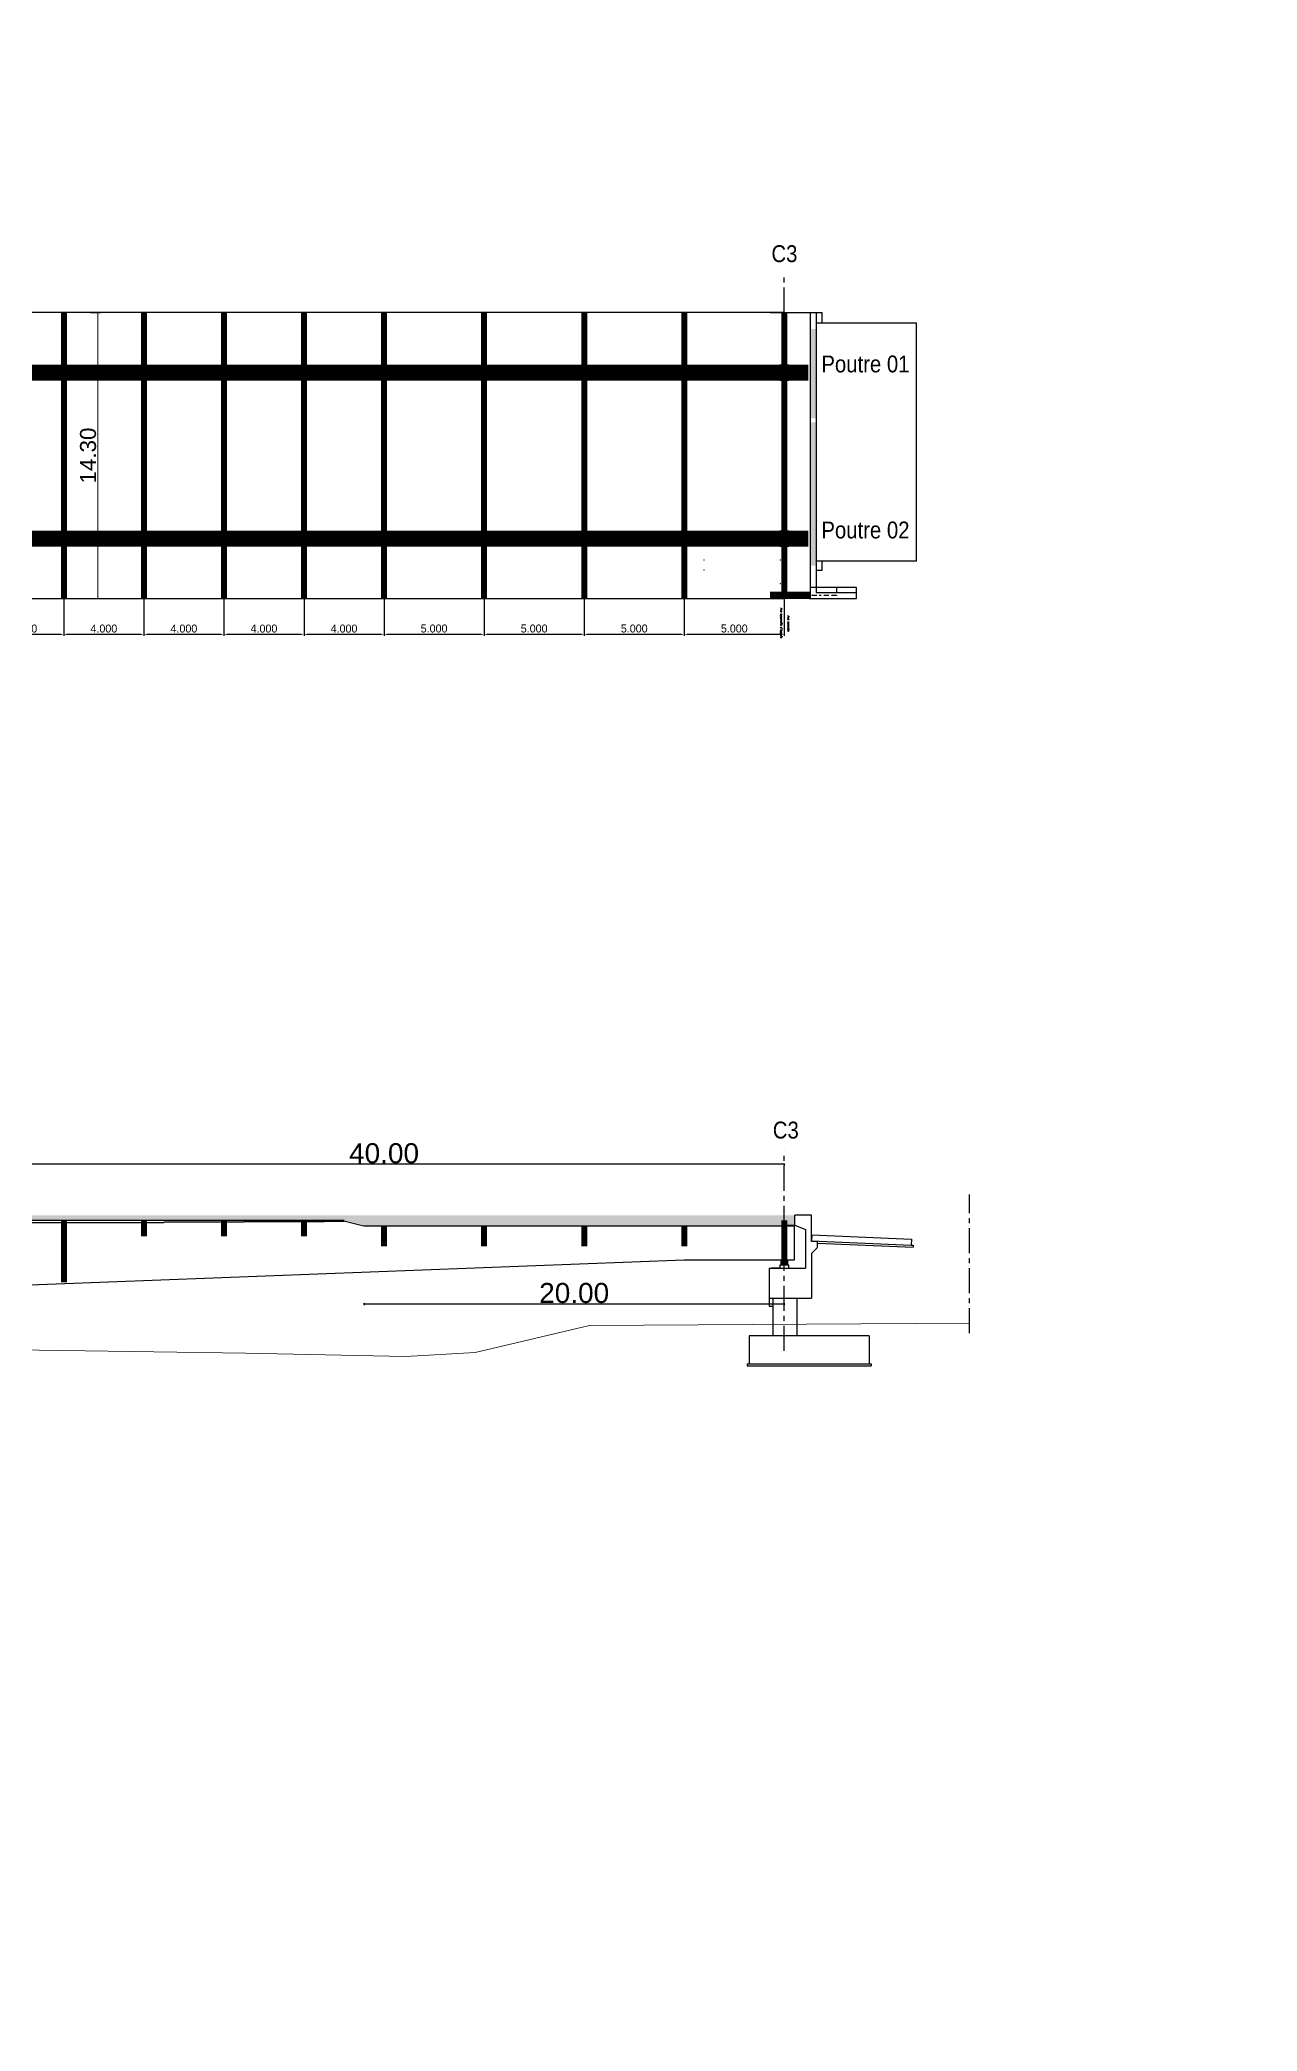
# Model space of a CAD drawing. Header units: metres. Extents: x -697843 to 22159, y -46191 to 9548.
# Drawn here: x -63034.3 to -62973.5, y -23389.7 to -23290.1 of the extents above; entities that cross this region are included whole.
import ezdxf
from ezdxf.enums import TextEntityAlignment as Align

# ---------------------------------------------------------------- set-up
doc = ezdxf.new("R2010")
doc.units = ezdxf.units.M
for name, pattern in [('AXES', [50.8, 31.75, -6.35, 6.35, -6.35]), ('BORDURE', [1.75, 0.5, -0.25, 0.5, -0.25, 0, -0.25]), ('CACHE', [9.525, 6.35, -3.175]), ('CENTER', [2, 1.25, -0.25, 0.25, -0.25])]:
    doc.linetypes.add(name, pattern=pattern)
doc.layers.get('Defpoints').update_dxf_attribs({"color": 9})
for name, color, linetype, lineweight in [('03axe_tablier', 1, 'Continuous', 0), ('COT50', 8, 'Continuous', 15), ('Section courante - Restitution en plan - GEM_Bretelle', 7, 'Continuous', 0)]:
    doc.layers.add(name, color=color, linetype=linetype, lineweight=lineweight)
for name, color, linetype in [('APPUI', 4, 'Continuous'), ('AXE', 1, 'CENTER'), ('Axe_en_plan', 1, 'AXES'), ('CART', 6, 'Continuous'), ('Coffrage', 3, 'Continuous'), ('COT', 1, 'Continuous'), ('COTATION', 9, 'Continuous'), ('FIN', 1, 'Continuous'), ('FORT', 3, 'Continuous'), ('HACHURE', 8, 'Continuous'), ('OA_Cotations', 7, 'Continuous'), ('Pieux', 3, 'BORDURE'), ('POUTRE', 5, 'Continuous'), ('TABLIER', 3, 'Continuous'), ('Texte', 7, 'Continuous')]:
    doc.layers.add(name, color=color, linetype=linetype)
doc.layers.add('Route - Section courante - PL - Terrain', color=3, linetype='Continuous', lineweight=0, true_color=0x00ff00)
doc.layers.add('Section courante - Restitution en plan - GEM_VOIE 2', color=1, linetype='Continuous', lineweight=0, true_color=0xff0000)
doc.layers.get('0').off()
doc.styles.add('Arial', font='arial.ttf')
doc.styles.add('COTE1-100', font='romans.shx', dxfattribs={"width": 0.7, "height": 0.25})
doc.styles.add('R-S', font='romans.shx', dxfattribs={"width": 0.8})
doc.styles.add('ROMANTIC', font='rom_____.pfb')
doc.styles.get("Standard").update_dxf_attribs({"font": 'arial.ttf'})
doc.styles.add('text-s-1-50', font='romans.shx', dxfattribs={"width": 0.7, "height": 0.125})
doc.dimstyles.new('COT-OBLIQUES-1_100', dxfattribs={"dimtxt": 0.25, "dimasz": 0.1, "dimexe": 0.1, "dimexo": 0.1, "dimgap": 0.125, "dimtad": 1, "dimzin": 0, "dimdsep": 46, "dimtxsty": 'COTE1-100', "dimblk1": 'MARQUE', "dimblk2": 'MARQUE', "dimsah": 1, "dimcen": 5, "dimdle": 2, "dimclrd": 9, "dimclre": 9, "dimaunit": 2, "dimadec": 0, "dimazin": 0, "dimtfac": 1, "dimtix": 1, "dimtmove": 0, "dimatfit": 3, "dimldrblk": 'MARQUE', "dimfxl": 1, "dimtolj": 1, "dimtzin": 0, "dimarcsym": 0})
doc.dimstyles.new('COT-OBLIQUES-1_50', dxfattribs={"dimtxt": 0.06, "dimasz": 0.03, "dimexe": 0.07, "dimexo": 0.07, "dimgap": 0.03, "dimtad": 1, "dimzin": 0, "dimdsep": 46, "dimtxsty": 'Standard', "dimblk": 'MARQUE', "dimcen": 5, "dimdle": 2, "dimclrd": 8, "dimclre": 8, "dimaunit": 2, "dimadec": 0, "dimazin": 0, "dimtfac": 1, "dimtix": 1, "dimtmove": 1, "dimatfit": 3, "dimldrblk": 'OBLIQUE', "dimfxl": 0.01, "dimfxlon": 1, "dimtolj": 1, "dimtzin": 0, "dimarcsym": 0})
doc.dimstyles.new('cotf-50', dxfattribs={"dimscale": 0.4, "dimtxt": 1, "dimasz": 0.35, "dimexe": 0.18, "dimexo": 0.1, "dimgap": 0.2, "dimtad": 3, "dimdec": 3, "dimzin": 4, "dimdsep": 46, "dimtxsty": 'ROMANTIC', "dimcen": 0.09, "dimclrd": 256, "dimclre": 256, "dimclrt": 256, "dimadec": 0, "dimazin": 0, "dimtfac": 1, "dimtdec": 3, "dimtix": 1, "dimtmove": 2, "dimatfit": 3, "dimfxl": 1, "dimtvp": 13.888889, "dimtolj": 1, "dimtzin": 4, "dimarcsym": 0})
doc.dimstyles.new('d25M-50 AVA', dxfattribs={"dimscale": 0.8, "dimtxt": 0.25, "dimasz": 0.1, "dimexe": 0.18, "dimexo": 0.1, "dimgap": 0.09, "dimtad": 3, "dimzin": 1, "dimdsep": 46, "dimtxsty": 'Arial', "dimblk1": 'DOT', "dimblk2": 'DOT', "dimsah": 1, "dimcen": 0.09, "dimclrd": 256, "dimclre": 256, "dimclrt": 1, "dimazin": 2, "dimtfac": 1, "dimtix": 1, "dimtmove": 1, "dimatfit": 3, "dimldrblk": 'DOT', "dimfxl": 1, "dimtvp": 13.888889, "dimtolj": 1, "dimtzin": 4, "dimlwd": 9, "dimarcsym": 0})

# ---------------------------------------------------------------- blocks, each defined once
blk = doc.blocks.new('_Dot')
at = {"color": 0, "lineweight": -2}
blk.add_line((-0.5, 0), (-1, 0), dxfattribs=at)
at = {"color": 0, "const_width": 0.5}
blk.add_lwpolyline([(-0.25, 0, 1), (0.25, 0, 1)], format="xyb", close=True, dxfattribs=at)
blk = doc.blocks.new('*D173')
at = {"layer": 'COT50', "color": 2, "lineweight": -2, "ltscale": 100, "transparency": 16777216}
for p, q in [((-63031.793, -23303.757), (-63031.284, -23303.757)), ((-63031.793, -23318.057), (-63031.284, -23318.057))]:
    blk.add_line(p, q, dxfattribs=at)
at = {"layer": 'COT50', "color": 2, "lineweight": 9, "ltscale": 100, "transparency": 16777216}
blk.add_line((-63031.428, -23303.837), (-63031.428, -23317.977), dxfattribs=at)
at = {"layer": 'Defpoints', "color": 0, "ltscale": 100, "transparency": 16777216}
for p in [(-63031.873, -23303.757), (-63031.873, -23318.057), (-63031.428, -23318.057)]:
    blk.add_point(p, dxfattribs=at)
at = {"layer": 'COT50', "color": 2, "lineweight": 9, "ltscale": 100, "transparency": 16777216, "xscale": 0.08000000000000002, "yscale": 0.08000000000000002, "zscale": 0.08000000000000002}
for p, rotation in [((-63031.428, -23303.757), 90), ((-63031.428, -23318.057), 270)]:
    blk.add_blockref('_Dot', p, dxfattribs=dict(at, rotation=rotation))
at = {"layer": 'COT50', "color": 4, "ltscale": 100, "transparency": 16777216, "insert": (-63031.909, -23310.907), "char_height": 0.8, "attachment_point": 5, "rotation": 90, "style": 'Arial'}
blk.add_mtext('\\A1;14.30', dxfattribs=at)
blk = doc.blocks.new('*D162')
at = {"layer": 'COT', "lineweight": -2, "transparency": 16777216}
for p, q in [((-63037.121, -23318.097), (-63037.121, -23319.914)), ((-63033.121, -23318.097), (-63033.121, -23319.914)), ((-63036.981, -23319.842), (-63033.261, -23319.842))]:
    blk.add_line(p, q, dxfattribs=at)
at = {"layer": 'COT', "transparency": 16777216}
for points in [[(-63036.981, -23319.818), (-63036.981, -23319.865), (-63037.121, -23319.842)], [(-63033.261, -23319.818), (-63033.261, -23319.865), (-63033.121, -23319.842)]]:
    blk.add_solid(points, dxfattribs=at)
at = {"layer": 'Defpoints', "color": 0, "transparency": 16777216}
for p in [(-63037.121, -23318.057), (-63033.121, -23318.057), (-63033.121, -23319.842)]:
    blk.add_point(p, dxfattribs=at)
at = {"layer": 'COT', "transparency": 16777216, "insert": (-63035.121, -23319.557), "char_height": 0.4, "attachment_point": 5, "style": 'ROMANTIC'}
blk.add_mtext('\\A1;4.000', dxfattribs=at)
blk = doc.blocks.new('*D163')
at = {"layer": 'COT', "lineweight": -2, "transparency": 16777216}
for p, q in [((-63033.121, -23318.097), (-63033.121, -23319.914)), ((-63029.121, -23318.097), (-63029.121, -23319.914)), ((-63032.981, -23319.842), (-63029.261, -23319.842))]:
    blk.add_line(p, q, dxfattribs=at)
at = {"layer": 'COT', "transparency": 16777216}
for points in [[(-63032.981, -23319.818), (-63032.981, -23319.865), (-63033.121, -23319.842)], [(-63029.261, -23319.818), (-63029.261, -23319.865), (-63029.121, -23319.842)]]:
    blk.add_solid(points, dxfattribs=at)
at = {"layer": 'Defpoints', "color": 0, "transparency": 16777216}
for p in [(-63033.121, -23318.057), (-63029.121, -23318.057), (-63029.121, -23319.842)]:
    blk.add_point(p, dxfattribs=at)
at = {"layer": 'COT', "transparency": 16777216, "insert": (-63031.121, -23319.557), "char_height": 0.4, "attachment_point": 5, "style": 'ROMANTIC'}
blk.add_mtext('\\A1;4.000', dxfattribs=at)
blk = doc.blocks.new('*D164')
at = {"layer": 'COT', "lineweight": -2, "transparency": 16777216}
for p, q in [((-63029.121, -23318.097), (-63029.121, -23319.914)), ((-63025.121, -23318.097), (-63025.121, -23319.914)), ((-63028.981, -23319.842), (-63025.261, -23319.842))]:
    blk.add_line(p, q, dxfattribs=at)
at = {"layer": 'COT', "transparency": 16777216}
for points in [[(-63028.981, -23319.818), (-63028.981, -23319.865), (-63029.121, -23319.842)], [(-63025.261, -23319.818), (-63025.261, -23319.865), (-63025.121, -23319.842)]]:
    blk.add_solid(points, dxfattribs=at)
at = {"layer": 'Defpoints', "color": 0, "transparency": 16777216}
for p in [(-63029.121, -23318.057), (-63025.121, -23318.057), (-63025.121, -23319.842)]:
    blk.add_point(p, dxfattribs=at)
at = {"layer": 'COT', "transparency": 16777216, "insert": (-63027.121, -23319.557), "char_height": 0.4, "attachment_point": 5, "style": 'ROMANTIC'}
blk.add_mtext('\\A1;4.000', dxfattribs=at)
blk = doc.blocks.new('*D165')
at = {"layer": 'COT', "lineweight": -2, "transparency": 16777216}
for p, q in [((-63025.121, -23318.097), (-63025.121, -23319.914)), ((-63021.121, -23318.097), (-63021.121, -23319.914)), ((-63024.981, -23319.842), (-63021.261, -23319.842))]:
    blk.add_line(p, q, dxfattribs=at)
at = {"layer": 'COT', "transparency": 16777216}
for points in [[(-63024.981, -23319.818), (-63024.981, -23319.865), (-63025.121, -23319.842)], [(-63021.261, -23319.818), (-63021.261, -23319.865), (-63021.121, -23319.842)]]:
    blk.add_solid(points, dxfattribs=at)
at = {"layer": 'Defpoints', "color": 0, "transparency": 16777216}
for p in [(-63025.121, -23318.057), (-63021.121, -23318.057), (-63021.121, -23319.842)]:
    blk.add_point(p, dxfattribs=at)
at = {"layer": 'COT', "transparency": 16777216, "insert": (-63023.121, -23319.557), "char_height": 0.4, "attachment_point": 5, "style": 'ROMANTIC'}
blk.add_mtext('\\A1;4.000', dxfattribs=at)
blk = doc.blocks.new('*D166')
at = {"layer": 'COT', "lineweight": -2, "transparency": 16777216}
for p, q in [((-63021.121, -23318.097), (-63021.121, -23319.914)), ((-63017.121, -23318.097), (-63017.121, -23319.914)), ((-63020.981, -23319.842), (-63017.261, -23319.842))]:
    blk.add_line(p, q, dxfattribs=at)
at = {"layer": 'COT', "transparency": 16777216}
for points in [[(-63020.981, -23319.818), (-63020.981, -23319.865), (-63021.121, -23319.842)], [(-63017.261, -23319.818), (-63017.261, -23319.865), (-63017.121, -23319.842)]]:
    blk.add_solid(points, dxfattribs=at)
at = {"layer": 'Defpoints', "color": 0, "transparency": 16777216}
for p in [(-63021.121, -23318.057), (-63017.121, -23318.057), (-63017.121, -23319.842)]:
    blk.add_point(p, dxfattribs=at)
at = {"layer": 'COT', "transparency": 16777216, "insert": (-63019.121, -23319.557), "char_height": 0.4, "attachment_point": 5, "style": 'ROMANTIC'}
blk.add_mtext('\\A1;4.000', dxfattribs=at)
blk = doc.blocks.new('*D167')
at = {"layer": 'COT', "lineweight": -2, "transparency": 16777216}
for p, q in [((-63017.121, -23318.097), (-63017.121, -23319.914)), ((-63012.121, -23318.097), (-63012.121, -23319.914)), ((-63016.981, -23319.842), (-63012.261, -23319.842))]:
    blk.add_line(p, q, dxfattribs=at)
at = {"layer": 'COT', "transparency": 16777216}
for points in [[(-63016.981, -23319.818), (-63016.981, -23319.865), (-63017.121, -23319.842)], [(-63012.261, -23319.818), (-63012.261, -23319.865), (-63012.121, -23319.842)]]:
    blk.add_solid(points, dxfattribs=at)
at = {"layer": 'Defpoints', "color": 0, "transparency": 16777216}
for p in [(-63017.121, -23318.057), (-63012.121, -23318.057), (-63012.121, -23319.842)]:
    blk.add_point(p, dxfattribs=at)
at = {"layer": 'COT', "transparency": 16777216, "insert": (-63014.621, -23319.554), "char_height": 0.4, "attachment_point": 5, "style": 'ROMANTIC'}
blk.add_mtext('\\A1;5.000', dxfattribs=at)
blk = doc.blocks.new('*D168')
at = {"layer": 'COT', "lineweight": -2, "transparency": 16777216}
for p, q in [((-63012.121, -23318.097), (-63012.121, -23319.914)), ((-63007.121, -23318.097), (-63007.121, -23319.914)), ((-63011.981, -23319.842), (-63007.261, -23319.842))]:
    blk.add_line(p, q, dxfattribs=at)
at = {"layer": 'COT', "transparency": 16777216}
for points in [[(-63011.981, -23319.818), (-63011.981, -23319.865), (-63012.121, -23319.842)], [(-63007.261, -23319.818), (-63007.261, -23319.865), (-63007.121, -23319.842)]]:
    blk.add_solid(points, dxfattribs=at)
at = {"layer": 'Defpoints', "color": 0, "transparency": 16777216}
for p in [(-63012.121, -23318.057), (-63007.121, -23318.057), (-63007.121, -23319.842)]:
    blk.add_point(p, dxfattribs=at)
at = {"layer": 'COT', "transparency": 16777216, "insert": (-63009.621, -23319.554), "char_height": 0.4, "attachment_point": 5, "style": 'ROMANTIC'}
blk.add_mtext('\\A1;5.000', dxfattribs=at)
blk = doc.blocks.new('*D169')
at = {"layer": 'COT', "lineweight": -2, "transparency": 16777216}
for p, q in [((-63007.121, -23318.097), (-63007.121, -23319.914)), ((-63002.121, -23318.097), (-63002.121, -23319.914)), ((-63006.981, -23319.842), (-63002.261, -23319.842))]:
    blk.add_line(p, q, dxfattribs=at)
at = {"layer": 'COT', "transparency": 16777216}
for points in [[(-63006.981, -23319.818), (-63006.981, -23319.865), (-63007.121, -23319.842)], [(-63002.261, -23319.818), (-63002.261, -23319.865), (-63002.121, -23319.842)]]:
    blk.add_solid(points, dxfattribs=at)
at = {"layer": 'Defpoints', "color": 0, "transparency": 16777216}
for p in [(-63007.121, -23318.057), (-63002.121, -23318.057), (-63002.121, -23319.842)]:
    blk.add_point(p, dxfattribs=at)
at = {"layer": 'COT', "transparency": 16777216, "insert": (-63004.621, -23319.554), "char_height": 0.4, "attachment_point": 5, "style": 'ROMANTIC'}
blk.add_mtext('\\A1;5.000', dxfattribs=at)
blk = doc.blocks.new('*D170')
at = {"layer": 'COT', "lineweight": -2, "transparency": 16777216}
for p, q in [((-63002.121, -23318.097), (-63002.121, -23319.914)), ((-62997.121, -23318.097), (-62997.121, -23319.914)), ((-63001.981, -23319.842), (-62997.261, -23319.842))]:
    blk.add_line(p, q, dxfattribs=at)
at = {"layer": 'COT', "transparency": 16777216}
for points in [[(-63001.981, -23319.818), (-63001.981, -23319.865), (-63002.121, -23319.842)], [(-62997.261, -23319.818), (-62997.261, -23319.865), (-62997.121, -23319.842)]]:
    blk.add_solid(points, dxfattribs=at)
at = {"layer": 'Defpoints', "color": 0, "transparency": 16777216}
for p in [(-63002.121, -23318.057), (-62997.121, -23318.057), (-62997.121, -23319.842)]:
    blk.add_point(p, dxfattribs=at)
at = {"layer": 'COT', "transparency": 16777216, "insert": (-62999.621, -23319.554), "char_height": 0.4, "attachment_point": 5, "style": 'ROMANTIC'}
blk.add_mtext('\\A1;5.000', dxfattribs=at)
blk = doc.blocks.new('MARQUE')
for p, q in [((1, 0), (-1, 0)), ((-0.71, -0.71), (0.71, 0.71)), ((0, -1), (0, 1))]:
    blk.add_line(p, q)
blk = doc.blocks.new('*D171')
at = {"layer": 'Defpoints', "color": 0, "transparency": 16777216}
for p in [(-63018.121, -23349.972), (-62997.121, -23349.779), (-62997.121, -23353.311)]:
    blk.add_point(p, dxfattribs=at)
at = {"layer": 'OA_Cotations', "color": 8, "lineweight": -2, "transparency": 16777216}
for p, q in [((-63018.121, -23353.301), (-63018.121, -23353.381)), ((-63018.091, -23353.311), (-62997.151, -23353.311)), ((-62997.121, -23353.301), (-62997.121, -23353.381))]:
    blk.add_line(p, q, dxfattribs=at)
at = {"layer": 'OA_Cotations', "color": 8, "lineweight": -2, "transparency": 16777216, "xscale": 0.03, "yscale": 0.03, "zscale": 0.03, "rotation": 180}
blk.add_blockref('MARQUE', (-63018.121, -23353.311), dxfattribs=at)
at = {"layer": 'OA_Cotations', "color": 8, "lineweight": -2, "transparency": 16777216, "xscale": 0.03, "yscale": 0.03, "zscale": 0.03}
blk.add_blockref('MARQUE', (-62997.121, -23353.311), dxfattribs=at)
at = {"layer": 'OA_Cotations', "color": 9, "lineweight": 0, "transparency": 16777216, "insert": (-63007.621, -23352.771), "char_height": 1, "attachment_point": 5}
blk.add_mtext('\\A1;20.00', dxfattribs=at)
blk = doc.blocks.new('_Oblique')
at = {"color": 0, "linetype": 'ByBlock', "lineweight": -2}
blk.add_line((-0.5, -0.5), (0.5, 0.5), dxfattribs=at)
blk = doc.blocks.new('*D184')
at = {"layer": 'Defpoints', "color": 0, "transparency": 16777216}
for p in [(-62997.121, -23345.434), (-63037.121, -23346.326), (-63037.121, -23348.478)]:
    blk.add_point(p, dxfattribs=at)
at = {"layer": 'OA_Cotations', "color": 8, "lineweight": -2, "transparency": 16777216}
for p, q in [((-63037.121, -23346.336), (-63037.121, -23346.256)), ((-62997.151, -23346.326), (-63037.091, -23346.326)), ((-62997.121, -23346.316), (-62997.121, -23346.396))]:
    blk.add_line(p, q, dxfattribs=at)
at = {"layer": 'OA_Cotations', "color": 8, "lineweight": -2, "transparency": 16777216, "xscale": 0.03, "yscale": 0.03, "zscale": 0.03, "rotation": 180}
blk.add_blockref('MARQUE', (-63037.121, -23346.326), dxfattribs=at)
at = {"layer": 'OA_Cotations', "color": 8, "lineweight": -2, "transparency": 16777216, "xscale": 0.03, "yscale": 0.03, "zscale": 0.03}
blk.add_blockref('MARQUE', (-62997.121, -23346.326), dxfattribs=at)
at = {"layer": 'OA_Cotations', "color": 9, "lineweight": 0, "transparency": 16777216, "insert": (-63017.121, -23345.786), "char_height": 1, "attachment_point": 5}
blk.add_mtext('\\A1;40.00', dxfattribs=at)
blk = doc.blocks.new('*D287')
at = {"layer": 'COTATION', "color": 9, "lineweight": -2, "transparency": 16777216}
for p, q in [((-62443.523, -23389.563), (-62443.523, -23385.993)), ((-62443.423, -23386.093), (-62390.123, -23386.093)), ((-62390.023, -23389.563), (-62390.023, -23385.993))]:
    blk.add_line(p, q, dxfattribs=at)
at = {"layer": 'Defpoints', "color": 0, "transparency": 16777216}
for p in [(-63263.53, -22993.283), (-63263.099, -22993.283), (-63263.099, -22993.533), (-62390.023, -23386.093), (-62443.523, -23389.663), (-62390.023, -23389.663)]:
    blk.add_point(p, dxfattribs=at)
at = {"layer": 'OA_Cotations', "color": 9, "lineweight": -2, "transparency": 16777216}
for p, q in [((-63263.199, -22993.283), (-63263.63, -22993.283)), ((-63263.199, -22993.533), (-63263.63, -22993.533)), ((-63263.53, -22993.183), (-63263.53, -22993.083)), ((-63263.53, -22993.533), (-63263.53, -22993.283)), ((-63263.53, -22993.633), (-63263.53, -22993.733))]:
    blk.add_line(p, q, dxfattribs=at)
at = {"layer": 'COTATION', "color": 9, "lineweight": -2, "transparency": 16777216, "xscale": 0.1, "yscale": 0.1, "zscale": 0.1, "rotation": 180}
blk.add_blockref('MARQUE', (-62443.523, -23386.093), dxfattribs=at)
at = {"layer": 'COTATION', "color": 9, "lineweight": -2, "transparency": 16777216, "xscale": 0.1, "yscale": 0.1, "zscale": 0.1}
blk.add_blockref('MARQUE', (-62390.023, -23386.093), dxfattribs=at)
at = {"layer": 'OA_Cotations', "color": 9, "lineweight": -2, "transparency": 16777216, "xscale": 0.1, "yscale": 0.1, "zscale": 0.1}
for p, rotation in [((-63263.53, -22993.283), 270), ((-63263.53, -22993.533), 90)]:
    blk.add_blockref('MARQUE', p, dxfattribs=dict(at, rotation=rotation))
at = {"layer": 'COTATION', "color": 0, "transparency": 16777216, "insert": (-62416.773, -23385.218), "char_height": 0.25, "attachment_point": 5, "style": 'COTE1-100'}
blk.add_mtext('\\A1;{\\H6x;60.00}', dxfattribs=at)
at = {"layer": 'OA_Cotations', "color": 9, "transparency": 16777216, "insert": (-63263.672, -22993.408), "char_height": 0.125, "attachment_point": 5, "rotation": 90, "style": 'text-s-1-50'}
blk.add_mtext('\\A1;0.25', dxfattribs=at)

msp = doc.modelspace()

# ---------------------------------------------------------------- hatches: boundary and pattern name
at = {"layer": 'Coffrage'}
h = msp.add_hatch(dxfattribs=at)
h.set_pattern_fill('DOTS', color=256, scale=0.012, angle=-90, style=0)
h.set_pattern_definition([(270, (-63141.56967, -23098.746533), (0.01905, -0.009525), [0, -0.01905])])
edge = h.paths.add_edge_path()
edge.add_line((-62995.52141, -23312.50719), (-62995.52141, -23310.80719))
edge.add_arc((-62995.5214, -23310.30719), 0.5, 233.1300912, 269.999962, ccw=False)
edge.add_line((-62995.8214, -23310.70719), (-62995.8214, -23312.60719))
edge.add_arc((-62995.5214, -23313.00719), 0.5, 90.0000382, 126.8699088, ccw=False)
edge = h.paths.add_edge_path()
edge.add_line((-62995.52141, -23313.50719), (-62995.52141, -23312.50719))
edge.add_arc((-62995.5214, -23313.00719), 0.5, 90.0000382, 126.8699088)
edge.add_line((-62995.8214, -23312.60719), (-62995.8214, -23313.40719))
edge.add_arc((-62995.5214, -23313.00719), 0.5, 233.1300914, 269.9999619)
edge = h.paths.add_edge_path()
edge.add_line((-62995.52141, -23315.00719), (-62995.52141, -23313.50719))
edge.add_arc((-62995.5214, -23313.00719), 0.5, 233.1300914, 269.9999619, ccw=False)
edge.add_line((-62995.8214, -23313.40719), (-62995.8214, -23315.10719))
edge.add_arc((-62995.5214, -23315.50719), 0.5, 90.0000386, 126.869909, ccw=False)
edge = h.paths.add_edge_path()
edge.add_line((-62995.52141, -23316.00719), (-62995.52141, -23315.00719))
edge.add_arc((-62995.5214, -23315.50719), 0.5, 90.0000386, 126.869909)
edge.add_line((-62995.8214, -23315.10719), (-62995.8214, -23315.90719))
edge.add_arc((-62995.5214, -23315.50719), 0.5, 233.1300911, 269.9999613)
edge = h.paths.add_edge_path()
edge.add_line((-62995.52141, -23316.40431), (-62995.52141, -23316.00719))
edge.add_arc((-62995.5214, -23315.50719), 0.5, 233.1300911, 269.9999613, ccw=False)
edge.add_line((-62995.8214, -23315.90719), (-62995.8214, -23316.40431))
edge.add_line((-62995.8214, -23316.40431), (-62995.52141, -23316.40431))
edge = h.paths.add_edge_path()
edge.add_line((-62995.52141, -23310.80719), (-62995.52141, -23309.80719))
edge.add_arc((-62995.5214, -23310.30719), 0.5, 90.0000379, 126.8699086)
edge.add_line((-62995.8214, -23309.90719), (-62995.8214, -23310.70719))
edge.add_arc((-62995.5214, -23310.30719), 0.5, 233.1300912, 269.999962)
edge = h.paths.add_edge_path()
edge.add_line((-62995.52141, -23308.30727), (-62995.52141, -23307.30727))
edge.add_arc((-62995.5214, -23307.80727), 0.5, 90.0000376, 126.8699086)
edge.add_line((-62995.8214, -23307.40727), (-62995.8214, -23308.20727))
edge.add_arc((-62995.5214, -23307.80727), 0.5, 233.1300916, 269.9999624)
edge = h.paths.add_edge_path()
edge.add_line((-62995.52141, -23307.30727), (-62995.52141, -23304.5825))
edge.add_line((-62995.52141, -23304.5825), (-62995.8214, -23304.5825))
edge.add_line((-62995.8214, -23304.5825), (-62995.8214, -23307.40727))
edge.add_arc((-62995.5214, -23307.80727), 0.5, 90.0000376, 126.8699086, ccw=False)
edge = h.paths.add_edge_path()
edge.add_line((-62995.52141, -23309.80719), (-62995.52141, -23308.30727))
edge.add_arc((-62995.5214, -23307.80727), 0.5, 233.1300916, 269.9999624, ccw=False)
edge.add_line((-62995.8214, -23308.20727), (-62995.8214, -23309.90719))
edge.add_arc((-62995.5214, -23310.30719), 0.5, 90.000038, 126.8699087, ccw=False)
h.paths.add_polyline_path([(-62995.55424, -23309.24985), (-62995.79407, -23309.24985), (-62995.79407, -23309.0438), (-62995.55424, -23309.0438)], flags=16)
h = msp.add_hatch(dxfattribs=at)
h.set_pattern_fill('ANSI37', color=256, scale=0.002, angle=-90, style=0)
h.set_pattern_definition([(315, (-63138.612206, -23075.82186), (0.00449012806, 0.00449012806), []), (45, (-63138.612206, -23075.82186), (-0.00449012806, 0.00449012806), [])])
h.paths.add_polyline_path([(-62996.9314, -23307.04727), (-62996.9314, -23306.46727), (-62997.3114, -23306.46727), (-62997.3114, -23307.04727)])
h.paths.add_polyline_path([(-62996.9414, -23307.03727), (-62996.9414, -23306.47727), (-62997.3014, -23306.47727), (-62997.3014, -23307.03727)], flags=16)
h = msp.add_hatch(dxfattribs=at)
h.set_pattern_fill('ANSI37', color=256, scale=0.002, angle=-90, style=0)
h.set_pattern_definition([(315, (-63138.612206, -23084.121704), (0.00449012806, 0.00449012806), []), (45, (-63138.612206, -23084.121704), (-0.00449012806, 0.00449012806), [])])
h.paths.add_polyline_path([(-62996.9314, -23315.34711), (-62996.9314, -23314.76711), (-62997.3114, -23314.76711), (-62997.3114, -23315.34711)])
h.paths.add_polyline_path([(-62996.9414, -23315.33711), (-62996.9414, -23314.77711), (-62997.3014, -23314.77711), (-62997.3014, -23315.33711)], flags=16)
at = {"layer": 'HACHURE'}
h = msp.add_hatch(dxfattribs=at)
h.set_pattern_fill('AR-SAND', color=256, scale=0.0008, angle=115.6653303, style=0)
h.set_pattern_definition([(217.5, (-62997.151214, -23306.913474), (0.00128, -0.039153), [0, -0.0308864, 0, -0.034544, 0, -0.03302]), (187.5, (-62997.151214, -23306.913474), (-0.035962, -0.057346), [0, -0.0166624, 0, -0.0278384, 0, -0.010668]), (147.5, (-62997.12622, -23306.913474), (-0.0632794, -0.000115), [0, -0.01016, 0, -0.036576, 0, -0.047752]), (137.5, (-62997.12622, -23306.913474), (-0.0610845, -0.0178343), [0, -0.00508, 0, -0.0239776, 0, -0.027432])])
h.paths.add_polyline_path([(-62997.7464, -23306.95727), (-62997.3464, -23306.95727), (-62997.3464, -23306.75727), (-62997.7464, -23306.75727)])
h.paths.add_polyline_path([(-62997.3464, -23306.55727), (-62997.7464, -23306.55727), (-62997.7464, -23306.75727), (-62997.3464, -23306.75727)])
h = msp.add_hatch(dxfattribs=at)
h.set_pattern_fill('ANSI37', color=256, scale=0.01, angle=115.6653303, style=0)
h.set_pattern_definition([(225, (-62753.270716, -23256.875187), (0.0224506403, -0.0224506403), []), (315, (-62753.270716, -23256.875187), (0.0224506403, 0.0224506403), [])])
h.paths.add_polyline_path([(-62996.9464, -23307.03227), (-62996.9464, -23306.48227), (-62997.2964, -23306.48227), (-62997.2964, -23307.03227)])
h = msp.add_hatch(dxfattribs=at)
h.set_pattern_fill('AR-SAND', color=256, scale=0.0008, angle=115.6653303, style=0)
h.set_pattern_definition([(217.5, (-62997.151214, -23315.213318), (0.00128, -0.039153), [0, -0.0308864, 0, -0.034544, 0, -0.03302]), (187.5, (-62997.151214, -23315.21332), (-0.035962, -0.057346), [0, -0.0166624, 0, -0.0278384, 0, -0.010668]), (147.5, (-62997.12622, -23315.213318), (-0.0632794, -0.000115), [0, -0.01016, 0, -0.036576, 0, -0.047752]), (137.5, (-62997.12622, -23315.21332), (-0.0610845, -0.0178343), [0, -0.00508, 0, -0.0239776, 0, -0.027432])])
h.paths.add_polyline_path([(-62997.7464, -23315.25711), (-62997.3464, -23315.25711), (-62997.3464, -23315.05711), (-62997.7464, -23315.05711)])
h.paths.add_polyline_path([(-62997.3464, -23314.85711), (-62997.7464, -23314.85711), (-62997.7464, -23315.05711), (-62997.3464, -23315.05711)])
h = msp.add_hatch(dxfattribs=at)
h.set_pattern_fill('ANSI37', color=256, scale=0.01, angle=115.6653303, style=0)
h.set_pattern_definition([(225, (-62753.270716, -23265.17503), (0.0224506403, -0.0224506403), []), (315, (-62753.270716, -23265.17503), (0.0224506403, 0.0224506403), [])])
h.paths.add_polyline_path([(-62996.9464, -23315.33211), (-62996.9464, -23314.78211), (-62997.2964, -23314.78211), (-62997.2964, -23315.33211)])
h = msp.add_hatch(dxfattribs=at)
h.set_pattern_fill('AR-CONC', color=256, scale=0.001)
h.set_pattern_definition([(50, (-63037.1214, -23352.42657), (0.1821847, -0.0159391), [0.01905, -0.20955]), (355, (-63037.1214, -23352.42657), (-0.0352434, 0.1910568), [0.01524, -0.1676406]), (100.4514, (-63037.10622, -23352.4279), (0.1469412, 0.1751178), [0.01619, -0.1780902]), (46.1842, (-63037.1214, -23352.37577), (0.271079, -0.0420423), [0.028575, -0.314325]), (96.6356, (-63037.09881, -23352.37927), (0.237404, 0.247426), [0.024285, -0.2671356]), (351.1842, (-63037.1214, -23352.37577), (0.237404, 0.247426), [0.02286, -0.2514597]), (21, (-63037.096, -23352.38847), (0.1516144, -0.1022652), [0.01905, -0.20955]), (326, (-63037.096, -23352.38847), (0.061802, 0.184188), [0.01524, -0.16764]), (71.4514, (-63037.08337, -23352.39699), (0.2134164, 0.0819228), [0.01619, -0.17809]), (37.5, (-63037.121405, -23352.426566), (0.0030886, 0.08455504), [0, -0.165608, 0, -0.17018, 0, -0.168275]), (7.5, (-63037.121405, -23352.42657), (0.06681966, 0.1001806), [0, -0.097028, 0, -0.161798, 0, -0.064135]), (327.5, (-63037.17805, -23352.426566), (0.1355906, -0.00572874), [0, -0.0635, 0, -0.19812, 0, -0.26289]), (317.5, (-63037.20345, -23352.42657), (0.1481292, 0.0254265), [0, -0.08255, 0, -0.131572, 0, -0.18669])])
h.paths.add_polyline_path([(-63023.01143, -23348.87657), (-63023.05119, -23349.12657), (-63046.1208, -23349.12657), (-63046.1208, -23348.87657)])
h = msp.add_hatch(dxfattribs=at)
h.set_pattern_fill('AR-CONC', color=256, scale=0.001)
h.set_pattern_definition([(50, (-63037.12046, -23350.77694), (0.18218467, -0.0159391), [0.01905, -0.20955]), (355, (-63037.12046, -23350.77694), (-0.0352434, 0.19105685), [0.01524, -0.1676406]), (100.45144, (-63037.10528, -23350.77827), (0.14694125, 0.17511775), [0.01619, -0.17809024]), (46.1842, (-63037.12046, -23350.72614), (0.271079, -0.0420423), [0.028575, -0.314325]), (96.63556, (-63037.09787, -23350.72964), (0.2374041, 0.2474261), [0.024285, -0.2671356]), (351.18415, (-63037.12046, -23350.72614), (0.2374041, 0.2474261), [0.02286, -0.2514597]), (21, (-63037.09506, -23350.73884), (0.1516144, -0.1022652), [0.01905, -0.20955]), (326, (-63037.09506, -23350.73884), (0.061802, 0.184188), [0.01524, -0.16764]), (71.45144, (-63037.08242, -23350.74736), (0.2134164, 0.0819228), [0.01619, -0.1780899]), (37.5, (-63037.12046, -23350.77694), (0.0030886, 0.08455504), [0, -0.165608, 0, -0.17018, 0, -0.168275]), (7.5, (-63037.12046, -23350.77694), (0.06681966, 0.10018057), [0, -0.097028, 0, -0.161798, 0, -0.064135]), (327.5, (-63037.1771, -23350.77694), (0.1355906, -0.00572874), [0, -0.0635, 0, -0.19812, 0, -0.26289]), (317.5, (-63037.2025, -23350.77694), (0.14812918, 0.0254265), [0, -0.08255, 0, -0.131572, 0, -0.18669])])
h.paths.add_polyline_path([(-62996.62046, -23348.87657), (-62996.62046, -23349.37657), (-63018.12046, -23349.37657), (-63019.12046, -23349.12657), (-63023.05119, -23349.12657), (-63023.01143, -23348.87657), (-63022.37818, -23348.87657), (-63021.67961, -23348.87657), (-63020.75669, -23348.87657), (-63013.51148, -23348.87657), (-63001.07389, -23348.87657), (-62997.79054, -23348.87657)])

# ---------------------------------------------------------------- linework, layer by layer
at = {"layer": '03axe_tablier'}
msp.add_line((-62997.1214, -23302.89631), (-62997.1214, -23319.80547), dxfattribs=at)
at = {"layer": 'APPUI', "color": 9, "ltscale": 0.1}
for p, q in [((-62997.29641, -23351.12614), (-62997.29582, -23351.36723)), ((-62996.94641, -23351.12614), (-62997.2964, -23351.12699)), ((-62996.94582, -23351.36723), (-62996.94641, -23351.12614)), ((-62996.9458, -23351.17014), (-62997.2958, -23351.17014)), ((-62997.2958, -23351.19669), (-62996.9458, -23351.19669)), ((-62996.9458, -23351.22614), (-62997.2958, -23351.22614)), ((-62997.2958, -23351.24977), (-62996.9458, -23351.24977)), ((-62996.9458, -23351.27632), (-62997.2958, -23351.27632)), ((-62997.2958, -23351.30286), (-62996.9458, -23351.30286)), ((-62996.9458, -23351.3294), (-62997.2958, -23351.3294)), ((-62996.9458, -23351.35723), (-62997.2958, -23351.35723))]:
    msp.add_line(p, q, dxfattribs=at)
at = {"layer": 'AXE', "color": 9}
for p, q in [((-62997.1214, -23303.75727), (-62997.1214, -23301.85083)), ((-62997.1214, -23355.66059), (-62997.1214, -23345.65556))]:
    msp.add_line(p, q, dxfattribs=at)
at = {"layer": 'AXE', "color": 8}
msp.add_line((-62987.87575, -23354.77183), (-62987.87575, -23347.83839), dxfattribs=at)
at = {"layer": 'Axe_en_plan', "ltscale": 0.01}
for p, q in [((-62997.24107, -23306.43227), (-62997.29174, -23306.43227)), ((-62997.24107, -23307.08227), (-62997.29174, -23307.08227)), ((-62997.2664, -23306.40866), (-62997.2664, -23306.45934)), ((-62997.2664, -23307.10587), (-62997.2664, -23307.0552)), ((-62997.00174, -23306.43227), (-62996.95107, -23306.43227)), ((-62997.00174, -23307.08227), (-62996.95107, -23307.08227)), ((-62996.9764, -23306.40866), (-62996.9764, -23306.45934)), ((-62996.9764, -23307.10587), (-62996.9764, -23307.0552)), ((-62997.24107, -23314.73211), (-62997.29174, -23314.73211)), ((-62997.2664, -23314.70851), (-62997.2664, -23314.75918)), ((-62997.00174, -23314.73211), (-62996.95107, -23314.73211)), ((-62996.9764, -23314.70851), (-62996.9764, -23314.75918)), ((-62997.24107, -23315.38211), (-62997.29174, -23315.38211)), ((-62997.2664, -23315.40572), (-62997.2664, -23315.35504)), ((-62997.00174, -23315.38211), (-62996.95107, -23315.38211)), ((-62996.9764, -23315.40572), (-62996.9764, -23315.35504))]:
    msp.add_line(p, q, dxfattribs=at)
at = {"layer": 'CART', "color": 8, "const_width": 0.3}
for points in [[(-63033.1214, -23318.05727), (-63033.1214, -23303.75727)], [(-63029.1214, -23318.05727), (-63029.1214, -23303.75727)], [(-63025.1214, -23318.05727), (-63025.1214, -23303.75727)], [(-63021.1214, -23318.05727), (-63021.1214, -23303.75727)], [(-63017.1214, -23318.05727), (-63017.1214, -23303.75727)], [(-63012.1214, -23318.05727), (-63012.1214, -23303.75727)], [(-63007.1214, -23318.05727), (-63007.1214, -23303.75727)], [(-63002.1214, -23318.05727), (-63002.1214, -23303.75727)], [(-62997.1214, -23318.05727), (-62997.1214, -23303.75727)], [(-63033.1214, -23352.22657), (-63033.1214, -23349.12657)], [(-63029.1214, -23349.92657), (-63029.1214, -23349.12657)], [(-63025.1214, -23349.92657), (-63025.1214, -23349.12657)], [(-63021.1214, -23349.92657), (-63021.1214, -23349.12657)], [(-62997.1214, -23351.12657), (-62997.1214, -23349.12657)], [(-63017.1214, -23350.42657), (-63017.1214, -23349.37657)], [(-63012.1214, -23350.42657), (-63012.1214, -23349.37657)], [(-63007.1214, -23350.42657), (-63007.1214, -23349.37657)], [(-63002.1214, -23350.42657), (-63002.1214, -23349.37657)]]:
    msp.add_lwpolyline(points, dxfattribs=at)
at = {"layer": 'Coffrage', "ltscale": 2}
for p, q in [((-62997.8214, -23303.75727), (-62995.8214, -23303.75727)), ((-62995.8214, -23317.75711), (-62997.8214, -23317.75711)), ((-62995.8214, -23317.80711), (-62997.8214, -23317.80711)), ((-62995.8214, -23317.85711), (-62997.8214, -23317.85711)), ((-62995.8214, -23317.90711), (-62997.8214, -23317.90711)), ((-62995.8214, -23317.95711), (-62997.8214, -23317.95711)), ((-62995.8214, -23318.00711), (-62997.8214, -23318.00711)), ((-62995.8214, -23318.05711), (-62997.8214, -23318.05711)), ((-62995.8714, -23318.05711), (-62993.5214, -23318.05711)), ((-62993.5214, -23317.50431), (-62995.52141, -23317.50431)), ((-62993.5214, -23318.05711), (-62993.5214, -23317.50431))]:
    msp.add_line(p, q, dxfattribs=at)
at = {"layer": 'Coffrage', "linetype": 'AXES', "ltscale": 0.1}
for p, q in [((-62997.91389, -23306.75727), (-62996.84663, -23306.75727)), ((-62997.91389, -23315.05711), (-62996.82127, -23315.05711))]:
    msp.add_line(p, q, dxfattribs=at)
at = {"layer": 'Coffrage'}
for p, q in [((-62995.52141, -23317.50431), (-62995.8214, -23317.50431)), ((-63028.1208, -23349.16657), (-63028.1208, -23349.12657)), ((-62997.6777, -23353.42614), (-62997.6777, -23353.02614))]:
    msp.add_line(p, q, dxfattribs=at)
at = {"layer": 'Coffrage', "linetype": 'CACHE', "ltscale": 0.6}
for p, q in [((-62995.52141, -23317.50431), (-62995.52141, -23317.75711)), ((-62995.52141, -23317.75711), (-62993.5214, -23317.75711))]:
    msp.add_line(p, q, dxfattribs=at)
at = {"layer": 'Coffrage', "color": 4}
for p, q in [((-62997.6777, -23354.91026), (-62997.6777, -23353.02614)), ((-62996.4777, -23354.91026), (-62996.4777, -23353.02614)), ((-62992.8777, -23354.91026), (-62998.8777, -23354.91026)), ((-62998.8777, -23354.91026), (-62998.8777, -23356.31026)), ((-62992.8777, -23354.91026), (-62992.8777, -23356.31026)), ((-62992.8777, -23354.91026), (-62992.8777, -23356.31026)), ((-62998.9777, -23356.31026), (-62998.9777, -23356.41026)), ((-62998.9777, -23356.31026), (-62992.7777, -23356.31026)), ((-62998.9777, -23356.41026), (-62992.7777, -23356.41026)), ((-62992.7777, -23356.31026), (-62992.7777, -23356.41026))]:
    msp.add_line(p, q, dxfattribs=at)
at = {"layer": 'FIN'}
for points in [[(-62997.3464, -23306.55727), (-62997.7464, -23306.55727), (-62997.7464, -23306.95727), (-62997.3464, -23306.95727)], [(-62996.8964, -23307.13227), (-62996.8964, -23306.38227), (-62997.3464, -23306.38227), (-62997.3464, -23307.13227)], [(-62996.9064, -23307.12227), (-62996.9064, -23306.39227), (-62997.3364, -23306.39227), (-62997.3364, -23307.12227)], [(-62996.9464, -23307.03227), (-62996.9464, -23306.48227), (-62997.2964, -23306.48227), (-62997.2964, -23307.03227)], [(-62997.3464, -23314.85711), (-62997.7464, -23314.85711), (-62997.7464, -23315.25711), (-62997.3464, -23315.25711)], [(-62996.8964, -23315.43211), (-62996.8964, -23314.68211), (-62997.3464, -23314.68211), (-62997.3464, -23315.43211)], [(-62996.9064, -23315.42211), (-62996.9064, -23314.69211), (-62997.3364, -23314.69211), (-62997.3364, -23315.42211)], [(-62996.9464, -23315.33211), (-62996.9464, -23314.78211), (-62997.2964, -23314.78211), (-62997.2964, -23315.33211)]]:
    msp.add_lwpolyline(points, close=True, dxfattribs=at)
at = {"layer": 'FORT', "color": 9}
for p, q in [((-62997.7458, -23351.52614), (-62997.7458, -23351.50614)), ((-62997.7458, -23351.50614), (-62997.3458, -23351.50614)), ((-62997.3458, -23351.37723), (-62997.3458, -23351.52614)), ((-62996.8958, -23351.37723), (-62997.3458, -23351.37723)), ((-62996.9058, -23351.36723), (-62997.3358, -23351.36723)), ((-62997.3358, -23351.36723), (-62997.3358, -23351.37723)), ((-62996.9058, -23351.36723), (-62996.9058, -23351.37723)), ((-62996.8958, -23351.52614), (-62996.8958, -23351.37723))]:
    msp.add_line(p, q, dxfattribs=at)
at = {"layer": 'Pieux', "ltscale": 0.5}
msp.add_line((-62994.5214, -23317.50431), (-62994.52138, -23317.90727), dxfattribs=at)
msp.add_lwpolyline([(-62994.5214, -23317.90726), (-62997.8214, -23317.90743)], dxfattribs=at)
at = {"layer": 'POUTRE'}
for p, q in [((-63037.12046, -23349.12657), (-63019.12046, -23349.12657)), ((-62997.12046, -23349.37657), (-62996.62046, -23349.37657))]:
    msp.add_line(p, q, dxfattribs=at)
at = {"layer": 'POUTRE', "color": 4}
for p, q in [((-62996.59189, -23349.37657), (-62996.59357, -23348.87657)), ((-62995.77047, -23348.87807), (-62996.59189, -23348.87657)), ((-62995.7677, -23349.62431), (-62995.77047, -23348.87657)), ((-63037.12046, -23349.24657), (-63028.12046, -23349.24657)), ((-63028.12046, -23349.20634), (-63024.12046, -23349.20634)), ((-63024.1208, -23349.19799), (-63020.1208, -23349.19997)), ((-63020.1208, -23349.19997), (-63019.12046, -23349.16706)), ((-62996.62046, -23349.37657), (-62996.62046, -23351.12657)), ((-62996.59189, -23349.37657), (-62996.06879, -23349.59157)), ((-62996.06879, -23349.59157), (-62996.0677, -23351.52614)), ((-62995.7677, -23350.1843), (-62995.7677, -23349.62431)), ((-62995.74209, -23349.85244), (-62995.75526, -23350.15415)), ((-62995.75526, -23350.15415), (-62990.78092, -23350.37126)), ((-62995.74209, -23349.85245), (-62990.76775, -23350.07154)), ((-62990.7677, -23350.07051), (-62990.78088, -23350.37023)), ((-62990.7677, -23350.07051), (-62990.78088, -23350.37023)), ((-62990.7677, -23350.07051), (-62990.78088, -23350.37023)), ((-62990.7677, -23350.07051), (-62990.78088, -23350.37023)), ((-63002.1214, -23351.12524), (-63036.1214, -23352.42524)), ((-62996.62046, -23351.12657), (-63002.1214, -23351.12657)), ((-62995.46848, -23350.1843), (-62995.76848, -23350.1843)), ((-62995.76848, -23350.7843), (-62995.46848, -23350.4843)), ((-62995.7677, -23350.78352), (-62995.7677, -23353.02614)), ((-62995.46848, -23350.4843), (-62995.46848, -23350.1843)), ((-62995.46848, -23350.26694), (-62990.6863, -23350.47555)), ((-62990.78088, -23350.37023), (-62990.68097, -23350.37465)), ((-62990.68097, -23350.37465), (-62990.68624, -23350.47452)), ((-62997.8777, -23351.52614), (-62996.0677, -23351.52614)), ((-62997.8777, -23351.52614), (-62997.8777, -23353.02614)), ((-62997.8777, -23353.02614), (-62997.6777, -23353.02614)), ((-62997.8777, -23353.02614), (-62997.8777, -23353.42614)), ((-62997.6777, -23353.02614), (-62995.7677, -23353.02614)), ((-62997.8777, -23353.42614), (-62997.6777, -23353.42614))]:
    msp.add_line(p, q, dxfattribs=at)
msp.add_lwpolyline([(-63019.13016, -23349.16537), (-63018.12538, -23349.41657), (-62996.62046, -23349.41657)], dxfattribs=at)
at = {"layer": 'Route - Section courante - PL - Terrain', "color": 8, "linetype": 'Continuous', "lineweight": 15, "flags": 128}
msp.add_lwpolyline([(-63116.91613, -23353.44066), (-63113.84337, -23353.73106), (-63111.47519, -23353.78748), (-63105.77907, -23353.93698), (-63104.23535, -23354.04777), (-63101.27225, -23355.13802), (-63099.45055, -23355.59351), (-63097.26968, -23355.7903), (-63095.57126, -23355.80153), (-63092.25457, -23355.81697), (-63090.81016, -23355.41207), (-63080.71617, -23355.03097), (-63046.95736, -23355.44163), (-63024.04124, -23355.77308), (-63016.04482, -23355.93487), (-63012.56952, -23355.7332), (-63006.85415, -23354.38351), (-62987.87575, -23354.28064)], dxfattribs=at)
at = {"layer": 'Section courante - Restitution en plan - GEM_Bretelle'}
for p in [(-63001.13932, -23316.62941), (-62997.31459, -23317.31356)]:
    msp.add_point(p, dxfattribs=at)
at = {"layer": 'Section courante - Restitution en plan - GEM_VOIE 2'}
for p in [(-63001.13932, -23316.13334), (-63001.13932, -23316.13334), (-63001.13932, -23316.13334), (-63001.13932, -23316.13334), (-63001.13932, -23316.13334), (-63001.13932, -23316.13334), (-62997.31459, -23316.13334)]:
    msp.add_point(p, dxfattribs=at)
at = {"layer": 'TABLIER'}
for p, q in [((-62995.8214, -23303.75727), (-62995.8214, -23318.05711)), ((-62995.8214, -23303.75727), (-62995.2214, -23303.75727)), ((-62995.52141, -23303.75727), (-62995.52141, -23317.50431)), ((-62995.2214, -23304.2825), (-62995.2214, -23303.75727)), ((-62990.52141, -23316.1825), (-62990.52141, -23304.2825)), ((-62995.2214, -23316.6525), (-62995.2214, -23316.1825))]:
    msp.add_line(p, q, dxfattribs=at)
at = {"layer": 'TABLIER', "flags": 128}
msp.add_lwpolyline([(-63107.1214, -23303.75727), (-63107.1214, -23318.05727), (-63037.1214, -23318.05727), (-62997.1214, -23318.05727), (-62997.1214, -23303.75727), (-63037.1214, -23303.75727)], close=True, dxfattribs=at)
for points in [[(-62990.52141, -23304.2825), (-62995.52141, -23304.2825)], [(-62990.52141, -23316.1825), (-62995.52141, -23316.1825)], [(-62995.2214, -23316.6525), (-62995.52141, -23316.6525)]]:
    msp.add_lwpolyline(points, dxfattribs=at)
at = {"layer": 'TABLIER', "color": 9, "const_width": 0.8}
for points in [[(-62995.9214, -23306.75727), (-63108.3214, -23306.75727)], [(-63108.3214, -23315.05727), (-62995.9214, -23315.05727)]]:
    msp.add_lwpolyline(points, dxfattribs=at)

# ---------------------------------------------------------------- texts
at = {"layer": 'CART', "style": 'ROMANTIC', "width": 0.9}
for s, p in [('C3', (-62997.11506, -23301.23788)), ('Poutre 01', (-62993.06745, -23306.74971)), ('Poutre 02', (-62993.06745, -23315.04971)), ('C3', (-62997.04617, -23345.04326))]:
    msp.add_text(s, height=0.84375, rotation=0.0000001, dxfattribs=at).set_placement(p, align=Align.CENTER)
at = {"layer": 'Texte', "style": 'R-S', "oblique": 10}
for s, p in [("Axe appareils d'appuis ", (-62997.31744, -23319.30306)), ('Axe semelle', (-62996.95593, -23319.30306))]:
    msp.add_text(s, height=0.1, rotation=270.0000001, dxfattribs=at).set_placement(p, align=Align.CENTER)

# ---------------------------------------------------------------- dimensions: what is measured, and where the dimension line sits
at = {"layer": 'COT'}
for base, p1, p2, picture, middle in [((-63033.1214, -23319.84182), (-63037.1214, -23318.05727), (-63033.1214, -23318.05727), '*D162', (-63035.1214, -23319.55709)), ((-63029.1214, -23319.84182), (-63033.1214, -23318.05727), (-63029.1214, -23318.05727), '*D163', (-63031.1214, -23319.55709)), ((-63025.1214, -23319.84182), (-63029.1214, -23318.05727), (-63025.1214, -23318.05727), '*D164', (-63027.1214, -23319.55709)), ((-63021.1214, -23319.84182), (-63025.1214, -23318.05727), (-63021.1214, -23318.05727), '*D165', (-63023.1214, -23319.55709)), ((-63017.1214, -23319.84182), (-63021.1214, -23318.05727), (-63017.1214, -23318.05727), '*D166', (-63019.1214, -23319.55709)), ((-63012.1214, -23319.84182), (-63017.1214, -23318.05727), (-63012.1214, -23318.05727), '*D167', (-63014.6214, -23319.55383)), ((-63007.1214, -23319.84182), (-63012.1214, -23318.05727), (-63007.1214, -23318.05727), '*D168', (-63009.6214, -23319.55383)), ((-63002.1214, -23319.84182), (-63007.1214, -23318.05727), (-63002.1214, -23318.05727), '*D169', (-63004.6214, -23319.55383)), ((-62997.1214, -23319.84182), (-63002.1214, -23318.05727), (-62997.1214, -23318.05727), '*D170', (-62999.6214, -23319.55383))]:
    dim = msp.add_linear_dim(base=base, p1=p1, p2=p2, dimstyle='cotf-50', dxfattribs=at)
    dim.commit()
    dim.dimension.update_dxf_attribs({"geometry": picture, "text_midpoint": middle})
at = {"layer": 'COT50', "ltscale": 100}
dim = msp.add_aligned_dim(p1=(-63031.87329, -23303.75727), p2=(-63031.87329, -23318.05727), distance=0.44539, dimstyle='d25M-50 AVA', override={"dimtxt": 1, "dimclrd": 2, "dimclre": 2, "dimclrt": 4}, dxfattribs=at)
dim.commit()
dim.dimension.update_dxf_attribs({"geometry": '*D173', "text_midpoint": (-63031.90863, -23310.90727)})
at = {"layer": 'COTATION'}
dim = msp.add_linear_dim(base=(-62390.02326, -23386.09258), p1=(-62443.52326, -23389.66295), p2=(-62390.02326, -23389.66295), text='{\\H6x;60.00}', dimstyle='COT-OBLIQUES-1_100', dxfattribs=at)
dim.commit()
dim.dimension.update_dxf_attribs({"geometry": '*D287', "text_midpoint": (-62416.77326, -23385.21758)})
at = {"layer": 'OA_Cotations', "color": 9}
dim = msp.add_linear_dim(base=(-63263.52996, -22993.28336), p1=(-63263.09853, -22993.53336), p2=(-63263.09853, -22993.28336), angle=270, text='0.25', dimstyle='COT-OBLIQUES-1_100', override={"dimgap": 0.08, "dimtxsty": 'text-s-1-50', "dimclrd": 9, "dimclre": 9, "dimclrt": 9}, dxfattribs=at)
dim.commit()
dim.dimension.update_dxf_attribs({"geometry": '*D287', "text_midpoint": (-63263.52996, -22993.40836), "dimtype": 160})
at = {"layer": 'OA_Cotations', "color": 9, "lineweight": 0}
dim = msp.add_linear_dim(base=(-63037.1214, -23346.32613), p1=(-62997.1214, -23345.43414), p2=(-63037.1214, -23348.47818), dimstyle='COT-OBLIQUES-1_50', override={"dimtxt": 1, "dimclrt": 9}, dxfattribs=at)
dim.commit()
dim.dimension.update_dxf_attribs({"geometry": '*D184', "text_midpoint": (-63017.1214, -23345.78556)})
dim = msp.add_linear_dim(base=(-62997.1214, -23353.31112), p1=(-63018.1214, -23349.97172), p2=(-62997.1214, -23349.77912), text='20.00', dimstyle='COT-OBLIQUES-1_50', override={"dimtxt": 1, "dimclrt": 9}, dxfattribs=at)
dim.commit()
dim.dimension.update_dxf_attribs({"geometry": '*D171', "text_midpoint": (-63007.6214, -23352.77055)})

doc.saveas('drawing.dxf')
